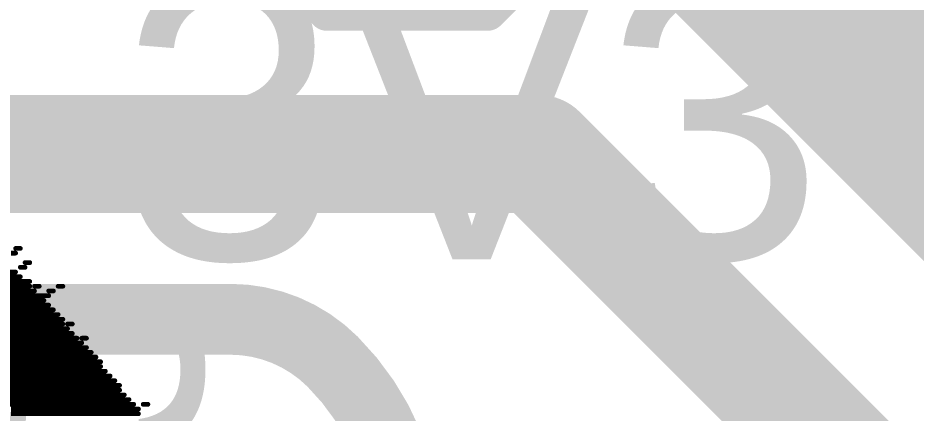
# Model space of a CAD drawing. Header units: millimetres. Extents: x -41 to 155, y -111 to 87.
# Drawn here: x 8.576 to 13.402, y 14.685 to 16.809 of the extents above; entities that cross this region are included whole.
import ezdxf

# ---------------------------------------------------------------- set-up
doc = ezdxf.new("R2010")
doc.units = ezdxf.units.MM
for name, color, linetype in [('BottomLayer', 5, 'Continuous'), ('BottomOverlay', 54, 'Continuous'), ('Mechanical1', 6, 'Continuous'), ('Mechanical2', 216, 'Continuous'), ('TopLayer', 1, 'Continuous'), ('TopOverlay', 2, 'Continuous'), ('TopPaste', 8, 'Continuous'), ('TopSolder', 216, 'Continuous')]:
    doc.layers.add(name, color=color, linetype=linetype)
doc.styles.add('Arial', font='', dxfattribs={"height": 0.2})
doc.styles.get('Arial').set_extended_font_data('Arial')

# ---------------------------------------------------------------- blocks, each defined once
blk = doc.blocks.new('T__________50')
at = {"layer": 'TopLayer'}
blk.add_hatch(color=1, dxfattribs=at).paths.add_polyline_path([(0.381, 0.762), (-0.381, 0.762), (-0.762, 0.381), (-0.762, -0.381), (-0.381, -0.762), (0.381, -0.762), (0.762, -0.381), (0.762, 0.381)])
at = {"layer": 'TopPaste'}
blk.add_hatch(color=8, dxfattribs=at).paths.add_polyline_path([(0.381, 0.762), (-0.381, 0.762), (-0.762, 0.381), (-0.762, -0.381), (-0.381, -0.762), (0.381, -0.762), (0.762, -0.381), (0.762, 0.381)])
at = {"layer": 'TopSolder'}
blk.add_hatch(color=216, dxfattribs=at).paths.add_polyline_path([(0.4318, 0.8636), (-0.4318, 0.8636), (-0.8636, 0.4318), (-0.8636, -0.4318), (-0.4318, -0.8636), (0.4318, -0.8636), (0.8636, -0.4318), (0.8636, 0.4318)])
at = {"layer": 'TopOverlay', "const_width": 0.2}
for points in [[(-0.9398, 0.4318), (-0.4318, 0.9398)], [(0.4318, 0.9398), (-0.4318, 0.9398)], [(0.4318, 0.9398), (-0.4318, 0.9398)], [(0.9398, 0.4318), (0.4318, 0.9398)], [(-0.9398, -0.4318), (-0.9398, 0.4318)], [(0.9398, -0.4318), (0.9398, 0.4318)], [(-0.4318, -0.9398), (-0.9398, -0.4318)], [(0.4318, -0.9398), (0.9398, -0.4318)], [(0.4318, -0.9398), (-0.4318, -0.9398)], [(0.4318, -0.9398), (-0.4318, -0.9398)]]:
    blk.add_lwpolyline(points, dxfattribs=at)
at = {"layer": 'TopOverlay', "const_width": 0.1}
for points in [[(-0.4818, 0.9398, 1), (-0.3818, 0.9398, 1)], [(-0.4818, 0.9398, 1), (-0.3818, 0.9398, 1)], [(-0.4818, 0.9398, 1), (-0.3818, 0.9398, 1)], [(0.3818, 0.9398, 1), (0.4818, 0.9398, 1)], [(0.3818, 0.9398, 1), (0.4818, 0.9398, 1)], [(0.3818, 0.9398, 1), (0.4818, 0.9398, 1)], [(-0.9898, 0.4318, 1), (-0.8898, 0.4318, 1)], [(-0.9898, 0.4318, 1), (-0.8898, 0.4318, 1)], [(0.8898, 0.4318, 1), (0.9898, 0.4318, 1)], [(0.8898, 0.4318, 1), (0.9898, 0.4318, 1)], [(-0.9898, -0.4318, 1), (-0.8898, -0.4318, 1)], [(-0.9898, -0.4318, 1), (-0.8898, -0.4318, 1)], [(0.8898, -0.4318, 1), (0.9898, -0.4318, 1)], [(0.8898, -0.4318, 1), (0.9898, -0.4318, 1)], [(-0.4818, -0.9398, 1), (-0.3818, -0.9398, 1)], [(-0.4818, -0.9398, 1), (-0.3818, -0.9398, 1)], [(-0.4818, -0.9398, 1), (-0.3818, -0.9398, 1)], [(0.3818, -0.9398, 1), (0.4818, -0.9398, 1)], [(0.3818, -0.9398, 1), (0.4818, -0.9398, 1)], [(0.3818, -0.9398, 1), (0.4818, -0.9398, 1)]]:
    blk.add_lwpolyline(points, format="xyb", close=True, dxfattribs=at)

msp = doc.modelspace()

# ---------------------------------------------------------------- linework, layer by layer
at = {"layer": 'BottomLayer'}
for points, const_width in [([(12.0658, 17.78), (18.3134, 11.5324)], 1.27), ([(1.5185, 16.0782), (11.3719, 16.0782)], 0.635), ([(11.3719, 16.0782), (16.6712, 10.7788)], 0.635), ([(3.8575, 15.1892), (9.7166, 15.1892)], 0.381)]:
    msp.add_lwpolyline(points, dxfattribs=dict(at, const_width=const_width))
for points, const_width in [([(11.2131, 16.0782, 1), (11.5306, 16.0782, 1)], 0.3175), ([(11.2131, 16.0782, 1), (11.5306, 16.0782, 1)], 0.3175), ([(9.6214, 15.1892, 1), (9.8119, 15.1892, 1)], 0.1905), ([(9.6214, 15.1892, 1), (9.8119, 15.1892, 1)], 0.1905), ([(10.1714, 14.9614, 1), (10.3619, 14.9614, 1)], 0.1905), ([(10.1714, 14.9614, 1), (10.3619, 14.9614, 1)], 0.1905)]:
    msp.add_lwpolyline(points, format="xyb", close=True, dxfattribs=dict(at, const_width=const_width))
at = {"layer": 'BottomLayer', "const_width": 0.381}
for points in [[(9.7166, 15.1892, -0.198912), (10.2667, 14.9614)], [(10.2667, 14.9614, -0.198912), (10.668, 13.9925)]]:
    msp.add_lwpolyline(points, format="xyb", dxfattribs=at)
at = {"layer": 'BottomOverlay', "const_width": 0.0254}
for points in [[(8.5376, 15.5448), (8.563, 15.5448)], [(8.563, 15.5702), (8.5884, 15.5702)], [(8.6138, 15.494), (8.6392, 15.494)], [(7.7248, 15.4432), (8.563, 15.4432)], [(8.5884, 15.4686), (8.6138, 15.4686)], [(7.7502, 15.4178), (8.5884, 15.4178)], [(7.801, 15.3924), (8.6392, 15.3924)], [(7.8264, 15.367), (8.6392, 15.367)], [(7.8772, 15.3416), (8.6646, 15.3416)], [(8.6646, 15.367), (8.69, 15.367)], [(8.7408, 15.3416), (8.7662, 15.3416)], [(8.7916, 15.367), (8.817, 15.367)], [(7.9026, 15.3162), (8.7408, 15.3162)], [(7.928, 15.2908), (8.7154, 15.2908)], [(7.9534, 15.2654), (8.7408, 15.2654)], [(7.9534, 15.24), (8.7662, 15.24)], [(8.0296, 15.2146), (8.7916, 15.2146)], [(8.055, 15.1892), (8.817, 15.1892)], [(8.055, 15.1638), (8.817, 15.1638)], [(8.8424, 15.1638), (8.8678, 15.1638)], [(8.1058, 15.1384), (8.8424, 15.1384)], [(8.1312, 15.113), (8.8678, 15.113)], [(8.1566, 15.0876), (8.8932, 15.0876)], [(8.182, 15.0622), (8.9186, 15.0622)], [(8.9186, 15.0876), (8.944, 15.0876)], [(8.2074, 15.0368), (8.944, 15.0368)], [(8.2328, 15.0114), (8.9694, 15.0114)], [(8.2582, 14.986), (8.9948, 14.986)], [(8.2836, 14.9606), (9.0202, 14.9606)], [(8.309, 14.9352), (9.0202, 14.9352)], [(8.3344, 14.9098), (9.0456, 14.9098)], [(8.3344, 14.8844), (9.071, 14.8844)], [(8.3852, 14.859), (9.0964, 14.859)], [(8.4106, 14.8336), (9.1218, 14.8336)], [(8.436, 14.8082), (9.1218, 14.8082)], [(8.4614, 14.7828), (9.1472, 14.7828)], [(8.4868, 14.7574), (9.1726, 14.7574)], [(8.5122, 14.732), (9.198, 14.732)], [(9.2488, 14.732), (9.2742, 14.732)], [(8.5376, 14.7066), (9.2234, 14.7066)], [(8.5376, 14.6812), (9.2234, 14.6812)]]:
    msp.add_lwpolyline(points, dxfattribs=at)
at = {"layer": 'BottomOverlay', "const_width": 0.0127}
for points in [[(8.5567, 15.5702, 1), (8.5694, 15.5702, 1)], [(8.5567, 15.5448, 1), (8.5694, 15.5448, 1)], [(8.5821, 15.5702, 1), (8.5948, 15.5702, 1)], [(8.6075, 15.494, 1), (8.6202, 15.494, 1)], [(8.6329, 15.494, 1), (8.6456, 15.494, 1)], [(8.5567, 15.4432, 1), (8.5694, 15.4432, 1)], [(8.5821, 15.4686, 1), (8.5948, 15.4686, 1)], [(8.6075, 15.4686, 1), (8.6202, 15.4686, 1)], [(8.5821, 15.4178, 1), (8.5948, 15.4178, 1)], [(8.6329, 15.3924, 1), (8.6456, 15.3924, 1)], [(8.6329, 15.367, 1), (8.6456, 15.367, 1)], [(8.6583, 15.367, 1), (8.671, 15.367, 1)], [(8.6583, 15.3416, 1), (8.671, 15.3416, 1)], [(8.6837, 15.367, 1), (8.6964, 15.367, 1)], [(8.7345, 15.3416, 1), (8.7472, 15.3416, 1)], [(8.7599, 15.3416, 1), (8.7726, 15.3416, 1)], [(8.7853, 15.367, 1), (8.798, 15.367, 1)], [(8.8107, 15.367, 1), (8.8234, 15.367, 1)], [(8.7091, 15.2908, 1), (8.7218, 15.2908, 1)], [(8.7345, 15.3162, 1), (8.7472, 15.3162, 1)], [(8.7345, 15.2654, 1), (8.7472, 15.2654, 1)], [(8.7599, 15.24, 1), (8.7726, 15.24, 1)], [(8.7853, 15.2146, 1), (8.798, 15.2146, 1)], [(8.8107, 15.1892, 1), (8.8234, 15.1892, 1)], [(8.8107, 15.1638, 1), (8.8234, 15.1638, 1)], [(8.8361, 15.1638, 1), (8.8488, 15.1638, 1)], [(8.8615, 15.1638, 1), (8.8742, 15.1638, 1)], [(8.8361, 15.1384, 1), (8.8488, 15.1384, 1)], [(8.8615, 15.113, 1), (8.8742, 15.113, 1)], [(8.8869, 15.0876, 1), (8.8996, 15.0876, 1)], [(8.9123, 15.0876, 1), (8.925, 15.0876, 1)], [(8.9123, 15.0622, 1), (8.925, 15.0622, 1)], [(8.9377, 15.0876, 1), (8.9504, 15.0876, 1)], [(8.9377, 15.0368, 1), (8.9504, 15.0368, 1)], [(8.9631, 15.0114, 1), (8.9758, 15.0114, 1)], [(8.9885, 14.986, 1), (9.0012, 14.986, 1)], [(9.0139, 14.9606, 1), (9.0266, 14.9606, 1)], [(9.0139, 14.9352, 1), (9.0266, 14.9352, 1)], [(9.0393, 14.9098, 1), (9.052, 14.9098, 1)], [(9.0647, 14.8844, 1), (9.0774, 14.8844, 1)], [(9.0901, 14.859, 1), (9.1028, 14.859, 1)], [(9.1155, 14.8336, 1), (9.1282, 14.8336, 1)], [(9.1155, 14.8082, 1), (9.1282, 14.8082, 1)], [(9.1409, 14.7828, 1), (9.1536, 14.7828, 1)], [(9.1663, 14.7574, 1), (9.179, 14.7574, 1)], [(9.1917, 14.732, 1), (9.2044, 14.732, 1)], [(9.2425, 14.732, 1), (9.2552, 14.732, 1)], [(9.2679, 14.732, 1), (9.2806, 14.732, 1)], [(9.2171, 14.7066, 1), (9.2298, 14.7066, 1)], [(9.2171, 14.6812, 1), (9.2298, 14.6812, 1)]]:
    msp.add_lwpolyline(points, format="xyb", close=True, dxfattribs=at)
at = {"layer": 'Mechanical1', "const_width": 0.254}
msp.add_lwpolyline([(-26.7326, 19.8284, -3.064051), (-27.0164, -19.4272)], format="xyb", dxfattribs=at)
at = {"layer": 'Mechanical2', "const_width": 0.254}
msp.add_lwpolyline([(-27.7733, 19.435, -3.216016), (-28.067, -19.0083)], format="xyb", dxfattribs=at)

# ---------------------------------------------------------------- block references
at = {"rotation": 270}
msp.add_blockref('T__________50', (10.668, 17.78), dxfattribs=at)

# ---------------------------------------------------------------- texts
at = {"layer": 'TopOverlay', "style": 'Arial'}
for s, height, rotation, p in [('3V3', 1.524, 360, (9.1199, 15.5123)), ('SB3', 1.27, 90, (9.5652, 12.0575))]:
    msp.add_text(s, height=height, rotation=rotation, dxfattribs=at).set_placement(p)

doc.saveas('drawing.dxf')
